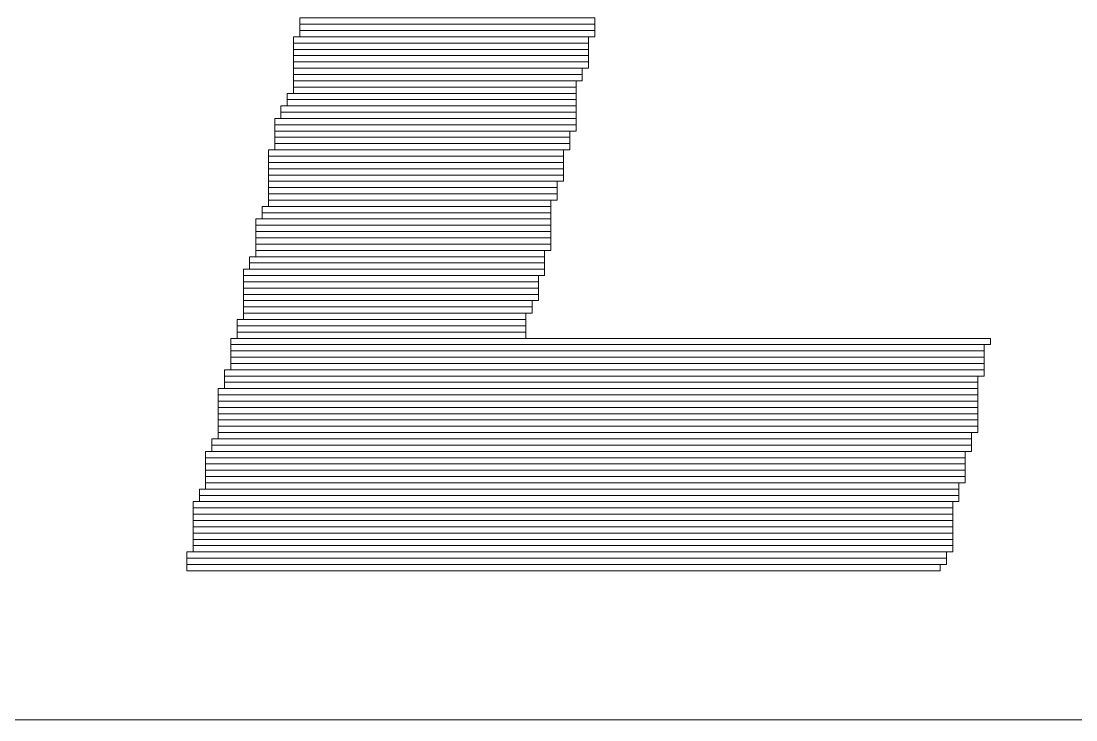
# Model space of a CAD drawing. Header units: millimetres. Extents: x -19.4 to 22.9, y -18.1 to 22.2.
# Drawn here: x -6.157 to -1.889, y -18.091 to -15.265 of the extents above; entities that cross this region are included whole.
import ezdxf

# ---------------------------------------------------------------- set-up
doc = ezdxf.new("R2010")
doc.units = ezdxf.units.MM
doc.header["$MEASUREMENT"] = 0
doc.layers.add('BG_OUTLINE', color=7, linetype='Continuous')
doc.layers.add('MA_PEN3', color=7, linetype='Continuous')

msp = doc.modelspace()

# ---------------------------------------------------------------- linework, layer by layer
at = {"layer": 'BG_OUTLINE', "lineweight": 9}
msp.add_open_spline([(-13.5636, -18.0908), (-13.5636, -18.0908), (13.4366, -18.0908), (13.4366, -18.0908), (13.4366, -18.0908), (13.4366, -18.0908), (13.4366, 12.9092), (13.4366, 12.9092), (13.4366, 12.9092), (13.4366, 12.9092), (-13.5636, 12.9092), (-13.5636, 12.9092), (-13.5636, 12.9092), (-13.5636, 12.9092), (-13.5636, -18.0908), (-13.5636, -18.0908)], degree=3, knots=[0, 0, 0, 0, 0.25, 0.25, 0.25, 0.25, 0.5, 0.5, 0.5, 0.5, 0.75, 0.75, 0.75, 0.75, 1, 1, 1, 1], dxfattribs=at)
at = {"layer": 'MA_PEN3', "lineweight": 9}
for points in [[(-5.0292, -15.278), (-5.0292, -15.278), (-5.0292, -15.2526), (-5.0292, -15.2526), (-5.0292, -15.2526), (-5.0292, -15.2526), (-3.8354, -15.2526), (-3.8354, -15.2526), (-3.8354, -15.2526), (-3.8354, -15.2526), (-3.8354, -15.278), (-3.8354, -15.278), (-3.8354, -15.278), (-3.8354, -15.278), (-5.0292, -15.278), (-5.0292, -15.278)], [(-5.0292, -15.3034), (-5.0292, -15.3034), (-5.0292, -15.278), (-5.0292, -15.278), (-5.0292, -15.278), (-5.0292, -15.278), (-3.8354, -15.278), (-3.8354, -15.278), (-3.8354, -15.278), (-3.8354, -15.278), (-3.8354, -15.3034), (-3.8354, -15.3034), (-3.8354, -15.3034), (-3.8354, -15.3034), (-5.0292, -15.3034), (-5.0292, -15.3034)], [(-5.0292, -15.3288), (-5.0292, -15.3288), (-5.0292, -15.3034), (-5.0292, -15.3034), (-5.0292, -15.3034), (-5.0292, -15.3034), (-3.8354, -15.3034), (-3.8354, -15.3034), (-3.8354, -15.3034), (-3.8354, -15.3034), (-3.8354, -15.3288), (-3.8354, -15.3288), (-3.8354, -15.3288), (-3.8354, -15.3288), (-5.0292, -15.3288), (-5.0292, -15.3288)], [(-5.0546, -15.3542), (-5.0546, -15.3542), (-5.0546, -15.3288), (-5.0546, -15.3288), (-5.0546, -15.3288), (-5.0546, -15.3288), (-3.8608, -15.3288), (-3.8608, -15.3288), (-3.8608, -15.3288), (-3.8608, -15.3288), (-3.8608, -15.3542), (-3.8608, -15.3542), (-3.8608, -15.3542), (-3.8608, -15.3542), (-5.0546, -15.3542), (-5.0546, -15.3542)], [(-5.0546, -15.3796), (-5.0546, -15.3796), (-5.0546, -15.3542), (-5.0546, -15.3542), (-5.0546, -15.3542), (-5.0546, -15.3542), (-3.8608, -15.3542), (-3.8608, -15.3542), (-3.8608, -15.3542), (-3.8608, -15.3542), (-3.8608, -15.3796), (-3.8608, -15.3796), (-3.8608, -15.3796), (-3.8608, -15.3796), (-5.0546, -15.3796), (-5.0546, -15.3796)], [(-5.0546, -15.405), (-5.0546, -15.405), (-5.0546, -15.3796), (-5.0546, -15.3796), (-5.0546, -15.3796), (-5.0546, -15.3796), (-3.8608, -15.3796), (-3.8608, -15.3796), (-3.8608, -15.3796), (-3.8608, -15.3796), (-3.8608, -15.405), (-3.8608, -15.405), (-3.8608, -15.405), (-3.8608, -15.405), (-5.0546, -15.405), (-5.0546, -15.405)], [(-5.0546, -15.4304), (-5.0546, -15.4304), (-5.0546, -15.405), (-5.0546, -15.405), (-5.0546, -15.405), (-5.0546, -15.405), (-3.8608, -15.405), (-3.8608, -15.405), (-3.8608, -15.405), (-3.8608, -15.405), (-3.8608, -15.4304), (-3.8608, -15.4304), (-3.8608, -15.4304), (-3.8608, -15.4304), (-5.0546, -15.4304), (-5.0546, -15.4304)], [(-5.0546, -15.4558), (-5.0546, -15.4558), (-5.0546, -15.4304), (-5.0546, -15.4304), (-5.0546, -15.4304), (-5.0546, -15.4304), (-3.8608, -15.4304), (-3.8608, -15.4304), (-3.8608, -15.4304), (-3.8608, -15.4304), (-3.8608, -15.4558), (-3.8608, -15.4558), (-3.8608, -15.4558), (-3.8608, -15.4558), (-5.0546, -15.4558), (-5.0546, -15.4558)], [(-5.0546, -15.4812), (-5.0546, -15.4812), (-5.0546, -15.4558), (-5.0546, -15.4558), (-5.0546, -15.4558), (-5.0546, -15.4558), (-3.8862, -15.4558), (-3.8862, -15.4558), (-3.8862, -15.4558), (-3.8862, -15.4558), (-3.8862, -15.4812), (-3.8862, -15.4812), (-3.8862, -15.4812), (-3.8862, -15.4812), (-5.0546, -15.4812), (-5.0546, -15.4812)], [(-5.0546, -15.5066), (-5.0546, -15.5066), (-5.0546, -15.4812), (-5.0546, -15.4812), (-5.0546, -15.4812), (-5.0546, -15.4812), (-3.8862, -15.4812), (-3.8862, -15.4812), (-3.8862, -15.4812), (-3.8862, -15.4812), (-3.8862, -15.5066), (-3.8862, -15.5066), (-3.8862, -15.5066), (-3.8862, -15.5066), (-5.0546, -15.5066), (-5.0546, -15.5066)], [(-5.0546, -15.532), (-5.0546, -15.532), (-5.0546, -15.5066), (-5.0546, -15.5066), (-5.0546, -15.5066), (-5.0546, -15.5066), (-3.9116, -15.5066), (-3.9116, -15.5066), (-3.9116, -15.5066), (-3.9116, -15.5066), (-3.9116, -15.532), (-3.9116, -15.532), (-3.9116, -15.532), (-3.9116, -15.532), (-5.0546, -15.532), (-5.0546, -15.532)], [(-5.0546, -15.5574), (-5.0546, -15.5574), (-5.0546, -15.532), (-5.0546, -15.532), (-5.0546, -15.532), (-5.0546, -15.532), (-3.9116, -15.532), (-3.9116, -15.532), (-3.9116, -15.532), (-3.9116, -15.532), (-3.9116, -15.5574), (-3.9116, -15.5574), (-3.9116, -15.5574), (-3.9116, -15.5574), (-5.0546, -15.5574), (-5.0546, -15.5574)], [(-5.08, -15.5828), (-5.08, -15.5828), (-5.08, -15.5574), (-5.08, -15.5574), (-5.08, -15.5574), (-5.08, -15.5574), (-3.9116, -15.5574), (-3.9116, -15.5574), (-3.9116, -15.5574), (-3.9116, -15.5574), (-3.9116, -15.5828), (-3.9116, -15.5828), (-3.9116, -15.5828), (-3.9116, -15.5828), (-5.08, -15.5828), (-5.08, -15.5828)], [(-5.1054, -15.6336), (-5.1054, -15.6336), (-5.1054, -15.6082), (-5.1054, -15.6082), (-5.1054, -15.6082), (-5.1054, -15.6082), (-3.9116, -15.6082), (-3.9116, -15.6082), (-3.9116, -15.6082), (-3.9116, -15.6082), (-3.9116, -15.6336), (-3.9116, -15.6336), (-3.9116, -15.6336), (-3.9116, -15.6336), (-5.1054, -15.6336), (-5.1054, -15.6336)], [(-5.08, -15.6082), (-5.08, -15.6082), (-5.08, -15.5828), (-5.08, -15.5828), (-5.08, -15.5828), (-5.08, -15.5828), (-3.9116, -15.5828), (-3.9116, -15.5828), (-3.9116, -15.5828), (-3.9116, -15.5828), (-3.9116, -15.6082), (-3.9116, -15.6082), (-3.9116, -15.6082), (-3.9116, -15.6082), (-5.08, -15.6082), (-5.08, -15.6082)], [(-5.1308, -15.6844), (-5.1308, -15.6844), (-5.1308, -15.659), (-5.1308, -15.659), (-5.1308, -15.659), (-5.1308, -15.659), (-3.9116, -15.659), (-3.9116, -15.659), (-3.9116, -15.659), (-3.9116, -15.659), (-3.9116, -15.6844), (-3.9116, -15.6844), (-3.9116, -15.6844), (-3.9116, -15.6844), (-5.1308, -15.6844), (-5.1308, -15.6844)], [(-5.1054, -15.659), (-5.1054, -15.659), (-5.1054, -15.6336), (-5.1054, -15.6336), (-5.1054, -15.6336), (-5.1054, -15.6336), (-3.9116, -15.6336), (-3.9116, -15.6336), (-3.9116, -15.6336), (-3.9116, -15.6336), (-3.9116, -15.659), (-3.9116, -15.659), (-3.9116, -15.659), (-3.9116, -15.659), (-5.1054, -15.659), (-5.1054, -15.659)], [(-5.1308, -15.7098), (-5.1308, -15.7098), (-5.1308, -15.6844), (-5.1308, -15.6844), (-5.1308, -15.6844), (-5.1308, -15.6844), (-3.9116, -15.6844), (-3.9116, -15.6844), (-3.9116, -15.6844), (-3.9116, -15.6844), (-3.9116, -15.7098), (-3.9116, -15.7098), (-3.9116, -15.7098), (-3.9116, -15.7098), (-5.1308, -15.7098), (-5.1308, -15.7098)], [(-5.1308, -15.7352), (-5.1308, -15.7352), (-5.1308, -15.7098), (-5.1308, -15.7098), (-5.1308, -15.7098), (-5.1308, -15.7098), (-3.937, -15.7098), (-3.937, -15.7098), (-3.937, -15.7098), (-3.937, -15.7098), (-3.937, -15.7352), (-3.937, -15.7352), (-3.937, -15.7352), (-3.937, -15.7352), (-5.1308, -15.7352), (-5.1308, -15.7352)], [(-5.1308, -15.7606), (-5.1308, -15.7606), (-5.1308, -15.7352), (-5.1308, -15.7352), (-5.1308, -15.7352), (-5.1308, -15.7352), (-3.937, -15.7352), (-3.937, -15.7352), (-3.937, -15.7352), (-3.937, -15.7352), (-3.937, -15.7606), (-3.937, -15.7606), (-3.937, -15.7606), (-3.937, -15.7606), (-5.1308, -15.7606), (-5.1308, -15.7606)], [(-5.1562, -15.8114), (-5.1562, -15.8114), (-5.1562, -15.786), (-5.1562, -15.786), (-5.1562, -15.786), (-5.1562, -15.786), (-3.9624, -15.786), (-3.9624, -15.786), (-3.9624, -15.786), (-3.9624, -15.786), (-3.9624, -15.8114), (-3.9624, -15.8114), (-3.9624, -15.8114), (-3.9624, -15.8114), (-5.1562, -15.8114), (-5.1562, -15.8114)], [(-5.1308, -15.786), (-5.1308, -15.786), (-5.1308, -15.7606), (-5.1308, -15.7606), (-5.1308, -15.7606), (-5.1308, -15.7606), (-3.937, -15.7606), (-3.937, -15.7606), (-3.937, -15.7606), (-3.937, -15.7606), (-3.937, -15.786), (-3.937, -15.786), (-3.937, -15.786), (-3.937, -15.786), (-5.1308, -15.786), (-5.1308, -15.786)], [(-5.1562, -15.8368), (-5.1562, -15.8368), (-5.1562, -15.8114), (-5.1562, -15.8114), (-5.1562, -15.8114), (-5.1562, -15.8114), (-3.9624, -15.8114), (-3.9624, -15.8114), (-3.9624, -15.8114), (-3.9624, -15.8114), (-3.9624, -15.8368), (-3.9624, -15.8368), (-3.9624, -15.8368), (-3.9624, -15.8368), (-5.1562, -15.8368), (-5.1562, -15.8368)], [(-5.1562, -15.8622), (-5.1562, -15.8622), (-5.1562, -15.8368), (-5.1562, -15.8368), (-5.1562, -15.8368), (-5.1562, -15.8368), (-3.9624, -15.8368), (-3.9624, -15.8368), (-3.9624, -15.8368), (-3.9624, -15.8368), (-3.9624, -15.8622), (-3.9624, -15.8622), (-3.9624, -15.8622), (-3.9624, -15.8622), (-5.1562, -15.8622), (-5.1562, -15.8622)], [(-5.1562, -15.8876), (-5.1562, -15.8876), (-5.1562, -15.8622), (-5.1562, -15.8622), (-5.1562, -15.8622), (-5.1562, -15.8622), (-3.9624, -15.8622), (-3.9624, -15.8622), (-3.9624, -15.8622), (-3.9624, -15.8622), (-3.9624, -15.8876), (-3.9624, -15.8876), (-3.9624, -15.8876), (-3.9624, -15.8876), (-5.1562, -15.8876), (-5.1562, -15.8876)], [(-5.1562, -15.913), (-5.1562, -15.913), (-5.1562, -15.8876), (-5.1562, -15.8876), (-5.1562, -15.8876), (-5.1562, -15.8876), (-3.9624, -15.8876), (-3.9624, -15.8876), (-3.9624, -15.8876), (-3.9624, -15.8876), (-3.9624, -15.913), (-3.9624, -15.913), (-3.9624, -15.913), (-3.9624, -15.913), (-5.1562, -15.913), (-5.1562, -15.913)], [(-5.1562, -15.9384), (-5.1562, -15.9384), (-5.1562, -15.913), (-5.1562, -15.913), (-5.1562, -15.913), (-5.1562, -15.913), (-3.9878, -15.913), (-3.9878, -15.913), (-3.9878, -15.913), (-3.9878, -15.913), (-3.9878, -15.9384), (-3.9878, -15.9384), (-3.9878, -15.9384), (-3.9878, -15.9384), (-5.1562, -15.9384), (-5.1562, -15.9384)], [(-5.1562, -15.9638), (-5.1562, -15.9638), (-5.1562, -15.9384), (-5.1562, -15.9384), (-5.1562, -15.9384), (-5.1562, -15.9384), (-3.9878, -15.9384), (-3.9878, -15.9384), (-3.9878, -15.9384), (-3.9878, -15.9384), (-3.9878, -15.9638), (-3.9878, -15.9638), (-3.9878, -15.9638), (-3.9878, -15.9638), (-5.1562, -15.9638), (-5.1562, -15.9638)], [(-5.1562, -15.9892), (-5.1562, -15.9892), (-5.1562, -15.9638), (-5.1562, -15.9638), (-5.1562, -15.9638), (-5.1562, -15.9638), (-3.9878, -15.9638), (-3.9878, -15.9638), (-3.9878, -15.9638), (-3.9878, -15.9638), (-3.9878, -15.9892), (-3.9878, -15.9892), (-3.9878, -15.9892), (-3.9878, -15.9892), (-5.1562, -15.9892), (-5.1562, -15.9892)], [(-5.1562, -16.0146), (-5.1562, -16.0146), (-5.1562, -15.9892), (-5.1562, -15.9892), (-5.1562, -15.9892), (-5.1562, -15.9892), (-4.0132, -15.9892), (-4.0132, -15.9892), (-4.0132, -15.9892), (-4.0132, -15.9892), (-4.0132, -16.0146), (-4.0132, -16.0146), (-4.0132, -16.0146), (-4.0132, -16.0146), (-5.1562, -16.0146), (-5.1562, -16.0146)], [(-5.1816, -16.04), (-5.1816, -16.04), (-5.1816, -16.0146), (-5.1816, -16.0146), (-5.1816, -16.0146), (-5.1816, -16.0146), (-4.0132, -16.0146), (-4.0132, -16.0146), (-4.0132, -16.0146), (-4.0132, -16.0146), (-4.0132, -16.04), (-4.0132, -16.04), (-4.0132, -16.04), (-4.0132, -16.04), (-5.1816, -16.04), (-5.1816, -16.04)], [(-5.1816, -16.0654), (-5.1816, -16.0654), (-5.1816, -16.04), (-5.1816, -16.04), (-5.1816, -16.04), (-5.1816, -16.04), (-4.0132, -16.04), (-4.0132, -16.04), (-4.0132, -16.04), (-4.0132, -16.04), (-4.0132, -16.0654), (-4.0132, -16.0654), (-4.0132, -16.0654), (-4.0132, -16.0654), (-5.1816, -16.0654), (-5.1816, -16.0654)], [(-5.207, -16.0908), (-5.207, -16.0908), (-5.207, -16.0654), (-5.207, -16.0654), (-5.207, -16.0654), (-5.207, -16.0654), (-4.0132, -16.0654), (-4.0132, -16.0654), (-4.0132, -16.0654), (-4.0132, -16.0654), (-4.0132, -16.0908), (-4.0132, -16.0908), (-4.0132, -16.0908), (-4.0132, -16.0908), (-5.207, -16.0908), (-5.207, -16.0908)], [(-5.207, -16.1162), (-5.207, -16.1162), (-5.207, -16.0908), (-5.207, -16.0908), (-5.207, -16.0908), (-5.207, -16.0908), (-4.0132, -16.0908), (-4.0132, -16.0908), (-4.0132, -16.0908), (-4.0132, -16.0908), (-4.0132, -16.1162), (-4.0132, -16.1162), (-4.0132, -16.1162), (-4.0132, -16.1162), (-5.207, -16.1162), (-5.207, -16.1162)], [(-5.207, -16.1416), (-5.207, -16.1416), (-5.207, -16.1162), (-5.207, -16.1162), (-5.207, -16.1162), (-5.207, -16.1162), (-4.0132, -16.1162), (-4.0132, -16.1162), (-4.0132, -16.1162), (-4.0132, -16.1162), (-4.0132, -16.1416), (-4.0132, -16.1416), (-4.0132, -16.1416), (-4.0132, -16.1416), (-5.207, -16.1416), (-5.207, -16.1416)], [(-5.207, -16.167), (-5.207, -16.167), (-5.207, -16.1416), (-5.207, -16.1416), (-5.207, -16.1416), (-5.207, -16.1416), (-4.0132, -16.1416), (-4.0132, -16.1416), (-4.0132, -16.1416), (-4.0132, -16.1416), (-4.0132, -16.167), (-4.0132, -16.167), (-4.0132, -16.167), (-4.0132, -16.167), (-5.207, -16.167), (-5.207, -16.167)], [(-5.207, -16.1924), (-5.207, -16.1924), (-5.207, -16.167), (-5.207, -16.167), (-5.207, -16.167), (-5.207, -16.167), (-4.0132, -16.167), (-4.0132, -16.167), (-4.0132, -16.167), (-4.0132, -16.167), (-4.0132, -16.1924), (-4.0132, -16.1924), (-4.0132, -16.1924), (-4.0132, -16.1924), (-5.207, -16.1924), (-5.207, -16.1924)], [(-5.207, -16.2178), (-5.207, -16.2178), (-5.207, -16.1924), (-5.207, -16.1924), (-5.207, -16.1924), (-5.207, -16.1924), (-4.0386, -16.1924), (-4.0386, -16.1924), (-4.0386, -16.1924), (-4.0386, -16.1924), (-4.0386, -16.2178), (-4.0386, -16.2178), (-4.0386, -16.2178), (-4.0386, -16.2178), (-5.207, -16.2178), (-5.207, -16.2178)], [(-5.2324, -16.2432), (-5.2324, -16.2432), (-5.2324, -16.2178), (-5.2324, -16.2178), (-5.2324, -16.2178), (-5.2324, -16.2178), (-4.0386, -16.2178), (-4.0386, -16.2178), (-4.0386, -16.2178), (-4.0386, -16.2178), (-4.0386, -16.2432), (-4.0386, -16.2432), (-4.0386, -16.2432), (-4.0386, -16.2432), (-5.2324, -16.2432), (-5.2324, -16.2432)], [(-5.2324, -16.2686), (-5.2324, -16.2686), (-5.2324, -16.2432), (-5.2324, -16.2432), (-5.2324, -16.2432), (-5.2324, -16.2432), (-4.0386, -16.2432), (-4.0386, -16.2432), (-4.0386, -16.2432), (-4.0386, -16.2432), (-4.0386, -16.2686), (-4.0386, -16.2686), (-4.0386, -16.2686), (-4.0386, -16.2686), (-5.2324, -16.2686), (-5.2324, -16.2686)], [(-5.2577, -16.294), (-5.2577, -16.294), (-5.2577, -16.2686), (-5.2577, -16.2686), (-5.2577, -16.2686), (-5.2577, -16.2686), (-4.0386, -16.2686), (-4.0386, -16.2686), (-4.0386, -16.2686), (-4.0386, -16.2686), (-4.0386, -16.294), (-4.0386, -16.294), (-4.0386, -16.294), (-4.0386, -16.294), (-5.2577, -16.294), (-5.2577, -16.294)], [(-5.2577, -16.3194), (-5.2577, -16.3194), (-5.2577, -16.294), (-5.2577, -16.294), (-5.2577, -16.294), (-5.2577, -16.294), (-4.064, -16.294), (-4.064, -16.294), (-4.064, -16.294), (-4.064, -16.294), (-4.064, -16.3194), (-4.064, -16.3194), (-4.064, -16.3194), (-4.064, -16.3194), (-5.2577, -16.3194), (-5.2577, -16.3194)], [(-5.2577, -16.3448), (-5.2577, -16.3448), (-5.2577, -16.3194), (-5.2577, -16.3194), (-5.2577, -16.3194), (-5.2577, -16.3194), (-4.064, -16.3194), (-4.064, -16.3194), (-4.064, -16.3194), (-4.064, -16.3194), (-4.064, -16.3448), (-4.064, -16.3448), (-4.064, -16.3448), (-4.064, -16.3448), (-5.2577, -16.3448), (-5.2577, -16.3448)], [(-5.2577, -16.3702), (-5.2577, -16.3702), (-5.2577, -16.3448), (-5.2577, -16.3448), (-5.2577, -16.3448), (-5.2577, -16.3448), (-4.064, -16.3448), (-4.064, -16.3448), (-4.064, -16.3448), (-4.064, -16.3448), (-4.064, -16.3702), (-4.064, -16.3702), (-4.064, -16.3702), (-4.064, -16.3702), (-5.2577, -16.3702), (-5.2577, -16.3702)], [(-5.2577, -16.3956), (-5.2577, -16.3956), (-5.2577, -16.3702), (-5.2577, -16.3702), (-5.2577, -16.3702), (-5.2577, -16.3702), (-4.064, -16.3702), (-4.064, -16.3702), (-4.064, -16.3702), (-4.064, -16.3702), (-4.064, -16.3956), (-4.064, -16.3956), (-4.064, -16.3956), (-4.064, -16.3956), (-5.2577, -16.3956), (-5.2577, -16.3956)], [(-5.2577, -16.421), (-5.2577, -16.421), (-5.2577, -16.3956), (-5.2577, -16.3956), (-5.2577, -16.3956), (-5.2577, -16.3956), (-4.0894, -16.3956), (-4.0894, -16.3956), (-4.0894, -16.3956), (-4.0894, -16.3956), (-4.0894, -16.421), (-4.0894, -16.421), (-4.0894, -16.421), (-4.0894, -16.421), (-5.2577, -16.421), (-5.2577, -16.421)], [(-5.2577, -16.4464), (-5.2577, -16.4464), (-5.2577, -16.421), (-5.2577, -16.421), (-5.2577, -16.421), (-5.2577, -16.421), (-4.0894, -16.421), (-4.0894, -16.421), (-4.0894, -16.421), (-4.0894, -16.421), (-4.0894, -16.4464), (-4.0894, -16.4464), (-4.0894, -16.4464), (-4.0894, -16.4464), (-5.2577, -16.4464), (-5.2577, -16.4464)], [(-5.2832, -16.4972), (-5.2832, -16.4972), (-5.2832, -16.4718), (-5.2832, -16.4718), (-5.2832, -16.4718), (-5.2832, -16.4718), (-4.1148, -16.4718), (-4.1148, -16.4718), (-4.1148, -16.4718), (-4.1148, -16.4718), (-4.1148, -16.4972), (-4.1148, -16.4972), (-4.1148, -16.4972), (-4.1148, -16.4972), (-5.2832, -16.4972), (-5.2832, -16.4972)], [(-5.2577, -16.4718), (-5.2577, -16.4718), (-5.2577, -16.4464), (-5.2577, -16.4464), (-5.2577, -16.4464), (-5.2577, -16.4464), (-4.1148, -16.4464), (-4.1148, -16.4464), (-4.1148, -16.4464), (-4.1148, -16.4464), (-4.1148, -16.4718), (-4.1148, -16.4718), (-4.1148, -16.4718), (-4.1148, -16.4718), (-5.2577, -16.4718), (-5.2577, -16.4718)], [(-5.2832, -16.5226), (-5.2832, -16.5226), (-5.2832, -16.4972), (-5.2832, -16.4972), (-5.2832, -16.4972), (-5.2832, -16.4972), (-4.1148, -16.4972), (-4.1148, -16.4972), (-4.1148, -16.4972), (-4.1148, -16.4972), (-4.1148, -16.5226), (-4.1148, -16.5226), (-4.1148, -16.5226), (-4.1148, -16.5226), (-5.2832, -16.5226), (-5.2832, -16.5226)], [(-5.3086, -16.5734), (-5.3086, -16.5734), (-5.3086, -16.548), (-5.3086, -16.548), (-5.3086, -16.548), (-5.3086, -16.548), (-2.2352, -16.548), (-2.2352, -16.548), (-2.2352, -16.548), (-2.2352, -16.548), (-2.2352, -16.5734), (-2.2352, -16.5734), (-2.2352, -16.5734), (-2.2352, -16.5734), (-5.3086, -16.5734), (-5.3086, -16.5734)], [(-5.2832, -16.548), (-5.2832, -16.548), (-5.2832, -16.5226), (-5.2832, -16.5226), (-5.2832, -16.5226), (-5.2832, -16.5226), (-4.1148, -16.5226), (-4.1148, -16.5226), (-4.1148, -16.5226), (-4.1148, -16.5226), (-4.1148, -16.548), (-4.1148, -16.548), (-4.1148, -16.548), (-4.1148, -16.548), (-5.2832, -16.548), (-5.2832, -16.548)], [(-5.3086, -16.5988), (-5.3086, -16.5988), (-5.3086, -16.5734), (-5.3086, -16.5734), (-5.3086, -16.5734), (-5.3086, -16.5734), (-2.2606, -16.5734), (-2.2606, -16.5734), (-2.2606, -16.5734), (-2.2606, -16.5734), (-2.2606, -16.5988), (-2.2606, -16.5988), (-2.2606, -16.5988), (-2.2606, -16.5988), (-5.3086, -16.5988), (-5.3086, -16.5988)], [(-5.3086, -16.6242), (-5.3086, -16.6242), (-5.3086, -16.5988), (-5.3086, -16.5988), (-5.3086, -16.5988), (-5.3086, -16.5988), (-2.2606, -16.5988), (-2.2606, -16.5988), (-2.2606, -16.5988), (-2.2606, -16.5988), (-2.2606, -16.6242), (-2.2606, -16.6242), (-2.2606, -16.6242), (-2.2606, -16.6242), (-5.3086, -16.6242), (-5.3086, -16.6242)], [(-5.3086, -16.6496), (-5.3086, -16.6496), (-5.3086, -16.6242), (-5.3086, -16.6242), (-5.3086, -16.6242), (-5.3086, -16.6242), (-2.2606, -16.6242), (-2.2606, -16.6242), (-2.2606, -16.6242), (-2.2606, -16.6242), (-2.2606, -16.6496), (-2.2606, -16.6496), (-2.2606, -16.6496), (-2.2606, -16.6496), (-5.3086, -16.6496), (-5.3086, -16.6496)], [(-5.3339, -16.7004), (-5.3339, -16.7004), (-5.3339, -16.675), (-5.3339, -16.675), (-5.3339, -16.675), (-5.3339, -16.675), (-2.2606, -16.675), (-2.2606, -16.675), (-2.2606, -16.675), (-2.2606, -16.675), (-2.2606, -16.7004), (-2.2606, -16.7004), (-2.2606, -16.7004), (-2.2606, -16.7004), (-5.3339, -16.7004), (-5.3339, -16.7004)], [(-5.3086, -16.675), (-5.3086, -16.675), (-5.3086, -16.6496), (-5.3086, -16.6496), (-5.3086, -16.6496), (-5.3086, -16.6496), (-2.2606, -16.6496), (-2.2606, -16.6496), (-2.2606, -16.6496), (-2.2606, -16.6496), (-2.2606, -16.675), (-2.2606, -16.675), (-2.2606, -16.675), (-2.2606, -16.675), (-5.3086, -16.675), (-5.3086, -16.675)], [(-5.3339, -16.7258), (-5.3339, -16.7258), (-5.3339, -16.7004), (-5.3339, -16.7004), (-5.3339, -16.7004), (-5.3339, -16.7004), (-2.286, -16.7004), (-2.286, -16.7004), (-2.286, -16.7004), (-2.286, -16.7004), (-2.286, -16.7258), (-2.286, -16.7258), (-2.286, -16.7258), (-2.286, -16.7258), (-5.3339, -16.7258), (-5.3339, -16.7258)], [(-5.3339, -16.7512), (-5.3339, -16.7512), (-5.3339, -16.7258), (-5.3339, -16.7258), (-5.3339, -16.7258), (-5.3339, -16.7258), (-2.286, -16.7258), (-2.286, -16.7258), (-2.286, -16.7258), (-2.286, -16.7258), (-2.286, -16.7512), (-2.286, -16.7512), (-2.286, -16.7512), (-2.286, -16.7512), (-5.3339, -16.7512), (-5.3339, -16.7512)], [(-5.3594, -16.7766), (-5.3594, -16.7766), (-5.3594, -16.7512), (-5.3594, -16.7512), (-5.3594, -16.7512), (-5.3594, -16.7512), (-2.286, -16.7512), (-2.286, -16.7512), (-2.286, -16.7512), (-2.286, -16.7512), (-2.286, -16.7766), (-2.286, -16.7766), (-2.286, -16.7766), (-2.286, -16.7766), (-5.3594, -16.7766), (-5.3594, -16.7766)], [(-5.3594, -16.802), (-5.3594, -16.802), (-5.3594, -16.7766), (-5.3594, -16.7766), (-5.3594, -16.7766), (-5.3594, -16.7766), (-2.286, -16.7766), (-2.286, -16.7766), (-2.286, -16.7766), (-2.286, -16.7766), (-2.286, -16.802), (-2.286, -16.802), (-2.286, -16.802), (-2.286, -16.802), (-5.3594, -16.802), (-5.3594, -16.802)], [(-5.3594, -16.8274), (-5.3594, -16.8274), (-5.3594, -16.802), (-5.3594, -16.802), (-5.3594, -16.802), (-5.3594, -16.802), (-2.286, -16.802), (-2.286, -16.802), (-2.286, -16.802), (-2.286, -16.802), (-2.286, -16.8274), (-2.286, -16.8274), (-2.286, -16.8274), (-2.286, -16.8274), (-5.3594, -16.8274), (-5.3594, -16.8274)], [(-5.3594, -16.8528), (-5.3594, -16.8528), (-5.3594, -16.8274), (-5.3594, -16.8274), (-5.3594, -16.8274), (-5.3594, -16.8274), (-2.286, -16.8274), (-2.286, -16.8274), (-2.286, -16.8274), (-2.286, -16.8274), (-2.286, -16.8528), (-2.286, -16.8528), (-2.286, -16.8528), (-2.286, -16.8528), (-5.3594, -16.8528), (-5.3594, -16.8528)], [(-5.3594, -16.8782), (-5.3594, -16.8782), (-5.3594, -16.8528), (-5.3594, -16.8528), (-5.3594, -16.8528), (-5.3594, -16.8528), (-2.286, -16.8528), (-2.286, -16.8528), (-2.286, -16.8528), (-2.286, -16.8528), (-2.286, -16.8782), (-2.286, -16.8782), (-2.286, -16.8782), (-2.286, -16.8782), (-5.3594, -16.8782), (-5.3594, -16.8782)], [(-5.3594, -16.9036), (-5.3594, -16.9036), (-5.3594, -16.8782), (-5.3594, -16.8782), (-5.3594, -16.8782), (-5.3594, -16.8782), (-2.286, -16.8782), (-2.286, -16.8782), (-2.286, -16.8782), (-2.286, -16.8782), (-2.286, -16.9036), (-2.286, -16.9036), (-2.286, -16.9036), (-2.286, -16.9036), (-5.3594, -16.9036), (-5.3594, -16.9036)], [(-5.3594, -16.929), (-5.3594, -16.929), (-5.3594, -16.9036), (-5.3594, -16.9036), (-5.3594, -16.9036), (-5.3594, -16.9036), (-2.286, -16.9036), (-2.286, -16.9036), (-2.286, -16.9036), (-2.286, -16.9036), (-2.286, -16.929), (-2.286, -16.929), (-2.286, -16.929), (-2.286, -16.929), (-5.3594, -16.929), (-5.3594, -16.929)], [(-5.3594, -16.9544), (-5.3594, -16.9544), (-5.3594, -16.929), (-5.3594, -16.929), (-5.3594, -16.929), (-5.3594, -16.929), (-2.3114, -16.929), (-2.3114, -16.929), (-2.3114, -16.929), (-2.3114, -16.929), (-2.3114, -16.9544), (-2.3114, -16.9544), (-2.3114, -16.9544), (-2.3114, -16.9544), (-5.3594, -16.9544), (-5.3594, -16.9544)], [(-5.3848, -16.9798), (-5.3848, -16.9798), (-5.3848, -16.9544), (-5.3848, -16.9544), (-5.3848, -16.9544), (-5.3848, -16.9544), (-2.3114, -16.9544), (-2.3114, -16.9544), (-2.3114, -16.9544), (-2.3114, -16.9544), (-2.3114, -16.9798), (-2.3114, -16.9798), (-2.3114, -16.9798), (-2.3114, -16.9798), (-5.3848, -16.9798), (-5.3848, -16.9798)], [(-5.3848, -17.0052), (-5.3848, -17.0052), (-5.3848, -16.9798), (-5.3848, -16.9798), (-5.3848, -16.9798), (-5.3848, -16.9798), (-2.3114, -16.9798), (-2.3114, -16.9798), (-2.3114, -16.9798), (-2.3114, -16.9798), (-2.3114, -17.0052), (-2.3114, -17.0052), (-2.3114, -17.0052), (-2.3114, -17.0052), (-5.3848, -17.0052), (-5.3848, -17.0052)], [(-5.4102, -17.0306), (-5.4102, -17.0306), (-5.4102, -17.0052), (-5.4102, -17.0052), (-5.4102, -17.0052), (-5.4102, -17.0052), (-2.3368, -17.0052), (-2.3368, -17.0052), (-2.3368, -17.0052), (-2.3368, -17.0052), (-2.3368, -17.0306), (-2.3368, -17.0306), (-2.3368, -17.0306), (-2.3368, -17.0306), (-5.4102, -17.0306), (-5.4102, -17.0306)], [(-5.4102, -17.056), (-5.4102, -17.056), (-5.4102, -17.0306), (-5.4102, -17.0306), (-5.4102, -17.0306), (-5.4102, -17.0306), (-2.3368, -17.0306), (-2.3368, -17.0306), (-2.3368, -17.0306), (-2.3368, -17.0306), (-2.3368, -17.056), (-2.3368, -17.056), (-2.3368, -17.056), (-2.3368, -17.056), (-5.4102, -17.056), (-5.4102, -17.056)], [(-5.4102, -17.0814), (-5.4102, -17.0814), (-5.4102, -17.056), (-5.4102, -17.056), (-5.4102, -17.056), (-5.4102, -17.056), (-2.3368, -17.056), (-2.3368, -17.056), (-2.3368, -17.056), (-2.3368, -17.056), (-2.3368, -17.0814), (-2.3368, -17.0814), (-2.3368, -17.0814), (-2.3368, -17.0814), (-5.4102, -17.0814), (-5.4102, -17.0814)], [(-5.4102, -17.1068), (-5.4102, -17.1068), (-5.4102, -17.0814), (-5.4102, -17.0814), (-5.4102, -17.0814), (-5.4102, -17.0814), (-2.3368, -17.0814), (-2.3368, -17.0814), (-2.3368, -17.0814), (-2.3368, -17.0814), (-2.3368, -17.1068), (-2.3368, -17.1068), (-2.3368, -17.1068), (-2.3368, -17.1068), (-5.4102, -17.1068), (-5.4102, -17.1068)], [(-5.4102, -17.1322), (-5.4102, -17.1322), (-5.4102, -17.1068), (-5.4102, -17.1068), (-5.4102, -17.1068), (-5.4102, -17.1068), (-2.3368, -17.1068), (-2.3368, -17.1068), (-2.3368, -17.1068), (-2.3368, -17.1068), (-2.3368, -17.1322), (-2.3368, -17.1322), (-2.3368, -17.1322), (-2.3368, -17.1322), (-5.4102, -17.1322), (-5.4102, -17.1322)], [(-5.4102, -17.1576), (-5.4102, -17.1576), (-5.4102, -17.1322), (-5.4102, -17.1322), (-5.4102, -17.1322), (-5.4102, -17.1322), (-2.3622, -17.1322), (-2.3622, -17.1322), (-2.3622, -17.1322), (-2.3622, -17.1322), (-2.3622, -17.1576), (-2.3622, -17.1576), (-2.3622, -17.1576), (-2.3622, -17.1576), (-5.4102, -17.1576), (-5.4102, -17.1576)], [(-5.4356, -17.183), (-5.4356, -17.183), (-5.4356, -17.1576), (-5.4356, -17.1576), (-5.4356, -17.1576), (-5.4356, -17.1576), (-2.3622, -17.1576), (-2.3622, -17.1576), (-2.3622, -17.1576), (-2.3622, -17.1576), (-2.3622, -17.183), (-2.3622, -17.183), (-2.3622, -17.183), (-2.3622, -17.183), (-5.4356, -17.183), (-5.4356, -17.183)], [(-5.4356, -17.2084), (-5.4356, -17.2084), (-5.4356, -17.183), (-5.4356, -17.183), (-5.4356, -17.183), (-5.4356, -17.183), (-2.3622, -17.183), (-2.3622, -17.183), (-2.3622, -17.183), (-2.3622, -17.183), (-2.3622, -17.2084), (-2.3622, -17.2084), (-2.3622, -17.2084), (-2.3622, -17.2084), (-5.4356, -17.2084), (-5.4356, -17.2084)], [(-5.461, -17.2338), (-5.461, -17.2338), (-5.461, -17.2084), (-5.461, -17.2084), (-5.461, -17.2084), (-5.461, -17.2084), (-2.3876, -17.2084), (-2.3876, -17.2084), (-2.3876, -17.2084), (-2.3876, -17.2084), (-2.3876, -17.2338), (-2.3876, -17.2338), (-2.3876, -17.2338), (-2.3876, -17.2338), (-5.461, -17.2338), (-5.461, -17.2338)], [(-5.461, -17.2592), (-5.461, -17.2592), (-5.461, -17.2338), (-5.461, -17.2338), (-5.461, -17.2338), (-5.461, -17.2338), (-2.3876, -17.2338), (-2.3876, -17.2338), (-2.3876, -17.2338), (-2.3876, -17.2338), (-2.3876, -17.2592), (-2.3876, -17.2592), (-2.3876, -17.2592), (-2.3876, -17.2592), (-5.461, -17.2592), (-5.461, -17.2592)], [(-5.461, -17.2846), (-5.461, -17.2846), (-5.461, -17.2592), (-5.461, -17.2592), (-5.461, -17.2592), (-5.461, -17.2592), (-2.3876, -17.2592), (-2.3876, -17.2592), (-2.3876, -17.2592), (-2.3876, -17.2592), (-2.3876, -17.2846), (-2.3876, -17.2846), (-2.3876, -17.2846), (-2.3876, -17.2846), (-5.461, -17.2846), (-5.461, -17.2846)], [(-5.461, -17.31), (-5.461, -17.31), (-5.461, -17.2846), (-5.461, -17.2846), (-5.461, -17.2846), (-5.461, -17.2846), (-2.3876, -17.2846), (-2.3876, -17.2846), (-2.3876, -17.2846), (-2.3876, -17.2846), (-2.3876, -17.31), (-2.3876, -17.31), (-2.3876, -17.31), (-2.3876, -17.31), (-5.461, -17.31), (-5.461, -17.31)], [(-5.461, -17.3354), (-5.461, -17.3354), (-5.461, -17.31), (-5.461, -17.31), (-5.461, -17.31), (-5.461, -17.31), (-2.3876, -17.31), (-2.3876, -17.31), (-2.3876, -17.31), (-2.3876, -17.31), (-2.3876, -17.3354), (-2.3876, -17.3354), (-2.3876, -17.3354), (-2.3876, -17.3354), (-5.461, -17.3354), (-5.461, -17.3354)], [(-5.461, -17.3608), (-5.461, -17.3608), (-5.461, -17.3354), (-5.461, -17.3354), (-5.461, -17.3354), (-5.461, -17.3354), (-2.3876, -17.3354), (-2.3876, -17.3354), (-2.3876, -17.3354), (-2.3876, -17.3354), (-2.3876, -17.3608), (-2.3876, -17.3608), (-2.3876, -17.3608), (-2.3876, -17.3608), (-5.461, -17.3608), (-5.461, -17.3608)], [(-5.461, -17.3862), (-5.461, -17.3862), (-5.461, -17.3608), (-5.461, -17.3608), (-5.461, -17.3608), (-5.461, -17.3608), (-2.3876, -17.3608), (-2.3876, -17.3608), (-2.3876, -17.3608), (-2.3876, -17.3608), (-2.3876, -17.3862), (-2.3876, -17.3862), (-2.3876, -17.3862), (-2.3876, -17.3862), (-5.461, -17.3862), (-5.461, -17.3862)], [(-5.4864, -17.437), (-5.4864, -17.437), (-5.4864, -17.4116), (-5.4864, -17.4116), (-5.4864, -17.4116), (-5.4864, -17.4116), (-2.4129, -17.4116), (-2.4129, -17.4116), (-2.4129, -17.4116), (-2.4129, -17.4116), (-2.4129, -17.437), (-2.4129, -17.437), (-2.4129, -17.437), (-2.4129, -17.437), (-5.4864, -17.437), (-5.4864, -17.437)], [(-5.461, -17.4116), (-5.461, -17.4116), (-5.461, -17.3862), (-5.461, -17.3862), (-5.461, -17.3862), (-5.461, -17.3862), (-2.3876, -17.3862), (-2.3876, -17.3862), (-2.3876, -17.3862), (-2.3876, -17.3862), (-2.3876, -17.4116), (-2.3876, -17.4116), (-2.3876, -17.4116), (-2.3876, -17.4116), (-5.461, -17.4116), (-5.461, -17.4116)], [(-5.4864, -17.4624), (-5.4864, -17.4624), (-5.4864, -17.437), (-5.4864, -17.437), (-5.4864, -17.437), (-5.4864, -17.437), (-2.4129, -17.437), (-2.4129, -17.437), (-2.4129, -17.437), (-2.4129, -17.437), (-2.4129, -17.4624), (-2.4129, -17.4624), (-2.4129, -17.4624), (-2.4129, -17.4624), (-5.4864, -17.4624), (-5.4864, -17.4624)], [(-5.4864, -17.4878), (-5.4864, -17.4878), (-5.4864, -17.4624), (-5.4864, -17.4624), (-5.4864, -17.4624), (-5.4864, -17.4624), (-2.4384, -17.4624), (-2.4384, -17.4624), (-2.4384, -17.4624), (-2.4384, -17.4624), (-2.4384, -17.4878), (-2.4384, -17.4878), (-2.4384, -17.4878), (-2.4384, -17.4878), (-5.4864, -17.4878), (-5.4864, -17.4878)]]:
    msp.add_open_spline(points, degree=3, knots=[0, 0, 0, 0, 0.25, 0.25, 0.25, 0.25, 0.5, 0.5, 0.5, 0.5, 0.75, 0.75, 0.75, 0.75, 1, 1, 1, 1], dxfattribs=at)

doc.saveas('drawing.dxf')
